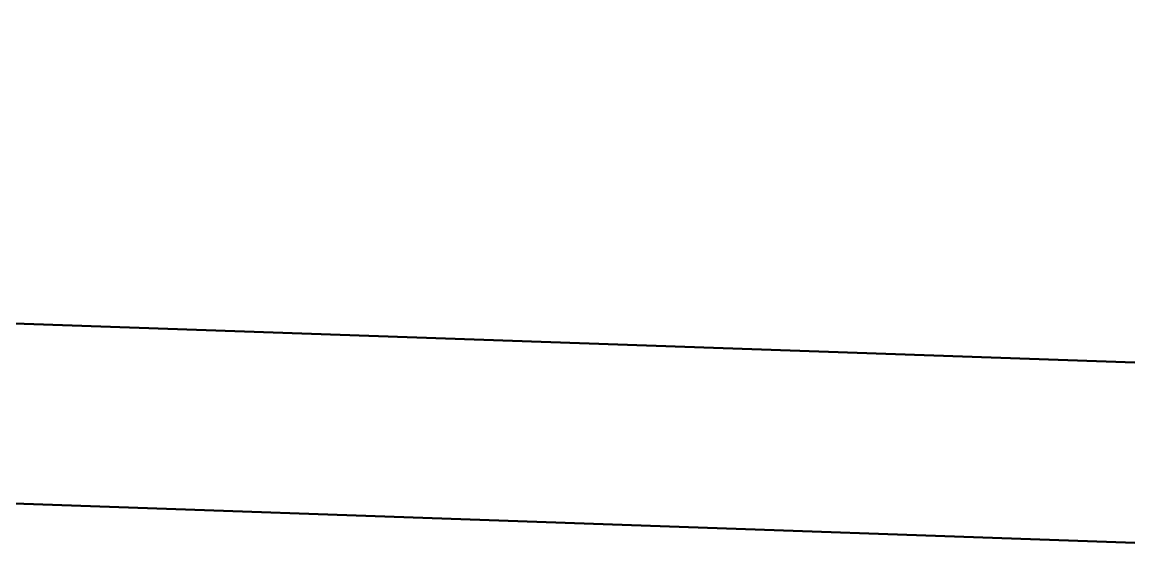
# Model space of a CAD drawing. Header units: metres. Extents: x 10 to 831, y 10 to 584.
# Drawn here: x 434.55 to 450, y 469.65 to 476.88 of the extents above; entities that cross this region are included whole.
import ezdxf

# ---------------------------------------------------------------- set-up
doc = ezdxf.new("R2010")
doc.units = ezdxf.units.M
doc.layers.add('CUT', color=7, linetype='Continuous', lineweight=50)
doc.layers.add('VIS', color=8, linetype='Continuous', lineweight=13)

msp = doc.modelspace()

# ---------------------------------------------------------------- linework, layer by layer
at = {"layer": 'CUT'}
for p, q in [((315, 476.877), (450, 472.152)), ((450, 469.652), (315, 474.377))]:
    msp.add_line(p, q, dxfattribs=at)
at = {"layer": 'VIS'}
for p, q in [((315, 476.877), (450, 472.152)), ((450, 472.152), (372.901, 474.85)), ((450, 469.652), (315, 474.377)), ((450, 472.152), (424.486, 473.044)), ((430.286, 472.841), (437.497, 472.589)), ((434.712, 472.687), (431.763, 472.79)), ((434.627, 472.69), (432.912, 472.75)), ((433.87, 472.716), (434.619, 472.69)), ((434.61, 472.69), (433.961, 472.713)), ((434.918, 472.68), (434.171, 472.706)), ((435.996, 472.642), (434.317, 472.701)), ((434.332, 472.7), (435.498, 472.659)), ((434.424, 472.697), (435.173, 472.671)), ((435.669, 472.654), (434.427, 472.697)), ((436.703, 472.617), (434.459, 472.696)), ((434.544, 472.692), (434.794, 472.684)), ((436.213, 472.635), (434.551, 472.692)), ((434.567, 472.692), (435.142, 472.672)), ((434.583, 472.692), (434.789, 472.684)), ((434.603, 472.69), (434.851, 472.682)), ((434.616, 472.69), (434.819, 472.683)), ((435.389, 472.663), (434.642, 472.689)), ((434.662, 472.689), (434.904, 472.68)), ((434.937, 472.679), (434.687, 472.688)), ((434.707, 472.687), (434.957, 472.678)), ((435.94, 472.644), (434.729, 472.687)), ((435.011, 472.676), (434.79, 472.684)), ((434.8, 472.683), (435.001, 472.676)), ((434.841, 472.683), (435.09, 472.673)), ((434.845, 472.682), (435.095, 472.673)), ((435.151, 472.672), (434.946, 472.678)), ((434.959, 472.678), (435.524, 472.659)), ((434.964, 472.678), (435.5, 472.659)), ((434.972, 472.678), (435.153, 472.672)), ((435.198, 472.67), (434.985, 472.678)), ((435.001, 472.676), (436.705, 472.617)), ((435.006, 472.676), (435.254, 472.668)), ((435.289, 472.667), (435.039, 472.675)), ((435.051, 472.675), (435.298, 472.667)), ((435.309, 472.666), (435.094, 472.673)), ((435.095, 472.673), (436.34, 472.63)), ((435.331, 472.665), (435.112, 472.673)), ((435.374, 472.663), (435.124, 472.673)), ((435.382, 472.663), (435.132, 472.672)), ((435.134, 472.672), (435.767, 472.65)), ((435.44, 472.662), (435.19, 472.67)), ((435.215, 472.669), (435.443, 472.661)), ((435.966, 472.643), (435.217, 472.669)), ((435.219, 472.669), (435.439, 472.662)), ((435.229, 472.668), (435.48, 472.66)), ((435.236, 472.668), (435.486, 472.659)), ((435.487, 472.659), (435.246, 472.668)), ((435.909, 472.645), (435.26, 472.668)), ((435.265, 472.668), (435.515, 472.659)), ((435.273, 472.667), (435.523, 472.659)), ((438.046, 472.57), (435.294, 472.667)), ((435.326, 472.666), (435.576, 472.656)), ((435.39, 472.663), (435.626, 472.655)), ((435.407, 472.663), (436.024, 472.641)), ((437.192, 472.6), (435.447, 472.661)), ((435.545, 472.658), (437.295, 472.596)), ((435.805, 472.649), (435.555, 472.658)), ((436.316, 472.63), (435.566, 472.657)), ((435.764, 472.65), (435.57, 472.657)), ((435.595, 472.656), (435.811, 472.649)), ((435.847, 472.647), (435.623, 472.655)), ((436.388, 472.628), (435.638, 472.654)), ((435.894, 472.645), (435.673, 472.653)), ((436.001, 472.641), (435.751, 472.65)), ((435.763, 472.65), (436.008, 472.641)), ((435.971, 472.643), (435.766, 472.65)), ((435.778, 472.649), (436.026, 472.641)), ((435.783, 472.649), (436.03, 472.641)), ((436.043, 472.641), (435.796, 472.649)), ((435.811, 472.649), (436.561, 472.622)), ((435.815, 472.648), (436.565, 472.622)), ((436.045, 472.64), (435.833, 472.648)), ((435.878, 472.646), (436.092, 472.639)), ((436.208, 472.635), (435.989, 472.642)), ((436.284, 472.632), (436.034, 472.641)), ((436.035, 472.641), (436.214, 472.635)), ((436.29, 472.632), (436.04, 472.641)), ((436.062, 472.639), (436.244, 472.633)), ((436.063, 472.639), (438.141, 472.567)), ((436.089, 472.639), (436.277, 472.632)), ((436.374, 472.628), (436.124, 472.637)), ((436.124, 472.637), (436.362, 472.629)), ((436.385, 472.628), (436.136, 472.637)), ((436.439, 472.627), (436.19, 472.635)), ((436.446, 472.626), (436.196, 472.635)), ((437.968, 472.573), (436.219, 472.634)), ((436.49, 472.625), (436.242, 472.634)), ((436.339, 472.63), (436.589, 472.621)), ((436.539, 472.623), (436.345, 472.63)), ((436.391, 472.628), (436.64, 472.62)), ((436.399, 472.628), (436.61, 472.62)), ((436.404, 472.628), (436.605, 472.62)), ((436.439, 472.627), (436.647, 472.619)), ((438.276, 472.562), (436.457, 472.626)), ((436.485, 472.625), (437.061, 472.605)), ((436.493, 472.625), (437.237, 472.599)), ((436.777, 472.615), (436.556, 472.623)), ((436.596, 472.621), (437.343, 472.595)), ((436.596, 472.621), (436.837, 472.613)), ((436.867, 472.611), (436.63, 472.62)), ((437.382, 472.594), (436.631, 472.62)), ((436.643, 472.62), (436.848, 472.612)), ((437.406, 472.593), (436.66, 472.619)), ((436.709, 472.617), (436.959, 472.608)), ((436.725, 472.616), (436.976, 472.607)), ((436.73, 472.616), (436.981, 472.607)), ((436.743, 472.616), (437.493, 472.589)), ((436.766, 472.615), (437.016, 472.606)), ((436.772, 472.615), (437.02, 472.606)), ((436.81, 472.614), (437.047, 472.605)), ((436.827, 472.613), (437.076, 472.604)), ((438.549, 472.553), (436.833, 472.613)), ((437.085, 472.604), (436.866, 472.611)), ((436.869, 472.611), (438.066, 472.57)), ((436.893, 472.611), (437.11, 472.603)), ((436.901, 472.61), (437.148, 472.601)), ((437.644, 472.584), (436.97, 472.608)), ((436.977, 472.607), (437.197, 472.6)), ((437.207, 472.6), (436.991, 472.607)), ((437.2, 472.6), (436.995, 472.607)), ((437.022, 472.606), (437.761, 472.58)), ((437.291, 472.596), (437.041, 472.606)), ((450, 472.152), (437.067, 472.605)), ((437.325, 472.596), (437.081, 472.604)), ((437.106, 472.603), (437.285, 472.597)), ((437.314, 472.596), (437.12, 472.602)), ((437.875, 472.576), (437.125, 472.602)), ((437.38, 472.594), (437.129, 472.602)), ((437.38, 472.594), (437.132, 472.602)), ((437.383, 472.594), (437.135, 472.602)), ((437.152, 472.601), (437.334, 472.595)), ((439.41, 472.523), (437.161, 472.601)), ((437.436, 472.591), (437.186, 472.6)), ((437.218, 472.599), (437.407, 472.593)), ((437.48, 472.59), (437.232, 472.599)), ((437.517, 472.588), (437.272, 472.597)), ((437.521, 472.588), (437.274, 472.597)), ((437.339, 472.595), (437.589, 472.586)), ((437.389, 472.593), (437.639, 472.585)), ((437.66, 472.584), (437.439, 472.591)), ((437.466, 472.591), (437.672, 472.583)), ((437.47, 472.591), (437.674, 472.583)), ((437.741, 472.581), (437.529, 472.588)), ((438.827, 472.543), (437.575, 472.587)), ((437.596, 472.586), (438.762, 472.545)), ((437.607, 472.586), (437.808, 472.579)), ((438.389, 472.558), (437.638, 472.585)), ((437.664, 472.584), (437.875, 472.576)), ((437.889, 472.576), (437.674, 472.583)), ((437.956, 472.574), (437.706, 472.582)), ((438.464, 472.555), (437.715, 472.582)), ((437.726, 472.582), (437.976, 472.572)), ((437.753, 472.58), (439.005, 472.536)), ((437.759, 472.58), (438.408, 472.558)), ((437.821, 472.578), (438.356, 472.56)), ((437.844, 472.577), (439.888, 472.505)), ((437.867, 472.577), (438.616, 472.55)), ((437.878, 472.576), (438.126, 472.567)), ((438.089, 472.568), (437.895, 472.576)), ((439.144, 472.532), (437.903, 472.575)), ((438.199, 472.565), (437.949, 472.574)), ((437.956, 472.574), (438.206, 472.565)), ((437.972, 472.572), (438.536, 472.553)), ((438.046, 472.57), (438.296, 472.562)), ((438.818, 472.543), (438.068, 472.57)), ((438.376, 472.558), (438.127, 472.567)), ((438.22, 472.564), (438.465, 472.555)), ((438.47, 472.555), (438.223, 472.564)), ((438.43, 472.557), (438.225, 472.564)), ((438.231, 472.563), (438.468, 472.555)), ((438.243, 472.563), (438.491, 472.554)), ((438.263, 472.562), (438.512, 472.554)), ((449.397, 472.173), (438.263, 472.562)), ((438.506, 472.554), (438.29, 472.562)), ((438.543, 472.553), (438.323, 472.56)), ((438.326, 472.56), (438.576, 472.552)), ((439.536, 472.518), (438.349, 472.56)), ((438.588, 472.551), (438.376, 472.558)), ((438.389, 472.558), (438.639, 472.549)), ((438.403, 472.558), (438.978, 472.538)), ((438.476, 472.555), (438.724, 472.546)), ((438.508, 472.554), (438.719, 472.546)), ((438.516, 472.553), (438.723, 472.546)), ((438.529, 472.553), (439.254, 472.528)), ((438.811, 472.543), (438.562, 472.552)), ((438.588, 472.551), (439.335, 472.525)), ((438.861, 472.541), (438.62, 472.55)), ((438.875, 472.541), (438.625, 472.55)), ((438.879, 472.541), (438.63, 472.549)), ((438.882, 472.541), (438.632, 472.549)), ((439.835, 472.507), (438.635, 472.549)), ((438.863, 472.541), (438.67, 472.548)), ((438.934, 472.539), (438.69, 472.548)), ((438.703, 472.547), (438.908, 472.54)), ((438.711, 472.547), (438.962, 472.538)), ((438.727, 472.546), (438.977, 472.538)), ((438.734, 472.546), (438.953, 472.538)), ((438.981, 472.538), (438.737, 472.546)), ((438.999, 472.537), (438.752, 472.546)), ((438.759, 472.545), (438.957, 472.538)), ((438.766, 472.545), (439.017, 472.536)), ((438.991, 472.537), (438.766, 472.545)), ((438.774, 472.544), (439.024, 472.536)), ((439.046, 472.535), (438.795, 472.544)), ((438.81, 472.543), (439.01, 472.536)), ((438.815, 472.543), (439.565, 472.517)), ((438.839, 472.543), (439.089, 472.534)), ((438.892, 472.54), (439.427, 472.522)), ((439.695, 472.513), (438.947, 472.538)), ((439.179, 472.531), (438.964, 472.538)), ((438.976, 472.538), (439.159, 472.531)), ((439.66, 472.514), (439.045, 472.535)), ((439.046, 472.535), (439.296, 472.526)), ((439.057, 472.535), (439.273, 472.527)), ((439.102, 472.533), (439.29, 472.526)), ((439.398, 472.523), (439.149, 472.532)), ((439.455, 472.521), (439.206, 472.529)), ((439.427, 472.522), (439.206, 472.529)), ((439.46, 472.52), (439.213, 472.529)), ((439.237, 472.529), (439.485, 472.52)), ((439.242, 472.529), (439.489, 472.519)), ((439.498, 472.519), (439.248, 472.528)), ((439.258, 472.527), (439.507, 472.519)), ((439.325, 472.526), (439.576, 472.517)), ((439.368, 472.524), (439.615, 472.515)), ((439.384, 472.524), (439.616, 472.515)), ((439.388, 472.523), (439.637, 472.514)), ((439.638, 472.514), (439.445, 472.521)), ((439.455, 472.521), (439.705, 472.512)), ((439.485, 472.52), (440.224, 472.494)), ((439.759, 472.51), (439.516, 472.519)), ((439.794, 472.509), (439.543, 472.518)), ((441.267, 472.457), (439.572, 472.517)), ((439.578, 472.517), (441.322, 472.456)), ((439.804, 472.509), (439.588, 472.516)), ((439.869, 472.506), (439.62, 472.515)), ((439.876, 472.506), (439.625, 472.515)), ((439.893, 472.505), (439.643, 472.514)), ((439.652, 472.514), (439.889, 472.505)), ((439.693, 472.513), (439.938, 472.504)), ((439.709, 472.512), (439.893, 472.505)), ((439.728, 472.512), (439.979, 472.502)), ((439.755, 472.51), (440.005, 472.501)), ((439.774, 472.51), (439.985, 472.502)), ((443.547, 472.377), (439.796, 472.509)), ((439.811, 472.509), (441.561, 472.447)), ((439.829, 472.508), (440.078, 472.499)), ((441.182, 472.461), (439.935, 472.504)), ((440.155, 472.496), (439.936, 472.504)), ((439.938, 472.504), (440.144, 472.496)), ((440.185, 472.495), (439.948, 472.504)), ((439.963, 472.503), (440.141, 472.497)), ((439.964, 472.503), (440.211, 472.495)), ((440.046, 472.5), (443.797, 472.369)), ((440.284, 472.492), (440.072, 472.499)), ((440.084, 472.499), (440.333, 472.49)), ((440.309, 472.491), (440.089, 472.499)), ((440.852, 472.472), (440.108, 472.498)), ((440.787, 472.474), (440.113, 472.498)), ((440.383, 472.488), (440.132, 472.497)), ((440.389, 472.488), (440.139, 472.497)), ((440.445, 472.486), (440.201, 472.495)), ((440.45, 472.486), (440.203, 472.495)), ((441.467, 472.451), (440.217, 472.494)), ((440.413, 472.487), (440.219, 472.494)), ((440.477, 472.485), (440.23, 472.493)), ((440.231, 472.493), (440.48, 472.485)), ((440.231, 472.493), (440.419, 472.487)), ((440.245, 472.493), (440.996, 472.467)), ((440.469, 472.486), (440.254, 472.493)), ((440.267, 472.492), (441.018, 472.466)), ((440.479, 472.485), (440.275, 472.492)), ((440.321, 472.49), (440.896, 472.471)), ((440.324, 472.49), (440.529, 472.484)), ((440.355, 472.49), (440.571, 472.482)), ((440.358, 472.489), (442.551, 472.413)), ((440.386, 472.488), (440.636, 472.479)), ((440.416, 472.487), (440.665, 472.479)), ((440.463, 472.486), (441.188, 472.46)), ((440.491, 472.485), (440.711, 472.477)), ((440.795, 472.474), (440.544, 472.483)), ((441.321, 472.456), (440.57, 472.482)), ((440.865, 472.471), (440.616, 472.48)), ((440.617, 472.48), (440.828, 472.473)), ((440.935, 472.469), (440.685, 472.478)), ((440.938, 472.469), (440.689, 472.478)), ((441.463, 472.451), (440.713, 472.477)), ((440.724, 472.476), (440.971, 472.467)), ((440.735, 472.476), (440.985, 472.467)), ((440.749, 472.476), (440.998, 472.467)), ((441.98, 472.433), (440.755, 472.476)), ((440.763, 472.475), (440.969, 472.468)), ((441.016, 472.466), (440.767, 472.475)), ((441.032, 472.466), (440.813, 472.474)), ((440.816, 472.473), (441.066, 472.465)), ((440.825, 472.473), (441.075, 472.464)), ((440.86, 472.471), (441.56, 472.447)), ((441.102, 472.463), (440.886, 472.471)), ((441.132, 472.462), (440.92, 472.47)), ((441.192, 472.46), (440.972, 472.467)), ((440.985, 472.467), (441.173, 472.461)), ((441.188, 472.46), (440.994, 472.467)), ((441.006, 472.466), (441.214, 472.459)), ((441.035, 472.466), (441.213, 472.459)), ((441.073, 472.464), (441.31, 472.456)), ((441.079, 472.464), (441.826, 472.438)), ((441.376, 472.453), (441.126, 472.462)), ((441.144, 472.462), (442.76, 472.405)), ((441.147, 472.462), (441.375, 472.453)), ((441.226, 472.459), (441.474, 472.45)), ((441.275, 472.457), (441.525, 472.448)), ((444.238, 472.353), (441.29, 472.457)), ((442.723, 472.406), (441.308, 472.456)), ((441.337, 472.455), (441.587, 472.446)), ((441.348, 472.454), (441.586, 472.446)), ((441.364, 472.454), (442.613, 472.411)), ((441.371, 472.454), (441.62, 472.445)), ((442.124, 472.428), (441.379, 472.453)), ((441.451, 472.451), (441.699, 472.442)), ((441.709, 472.442), (441.504, 472.449)), ((441.796, 472.439), (441.545, 472.447)), ((441.76, 472.44), (441.545, 472.447)), ((441.861, 472.437), (441.612, 472.445)), ((441.629, 472.445), (443.152, 472.391)), ((441.883, 472.436), (441.632, 472.445)), ((441.886, 472.436), (441.637, 472.445)), ((441.653, 472.444), (441.87, 472.437)), ((441.91, 472.435), (441.666, 472.444)), ((443.334, 472.385), (441.673, 472.443)), ((441.938, 472.434), (441.688, 472.442)), ((441.943, 472.433), (441.694, 472.442)), ((441.741, 472.441), (441.992, 472.432)), ((441.744, 472.44), (441.992, 472.432)), ((441.749, 472.44), (442.284, 472.422)), ((442.01, 472.431), (441.761, 472.44)), ((441.979, 472.433), (441.768, 472.44)), ((441.963, 472.433), (441.769, 472.44)), ((441.815, 472.438), (442.064, 472.43)), ((442.076, 472.429), (441.855, 472.437)), ((441.855, 472.437), (442.43, 472.417)), ((441.882, 472.436), (442.093, 472.428)), ((442.134, 472.427), (441.909, 472.435)), ((441.948, 472.433), (442.194, 472.425)), ((442.237, 472.423), (441.995, 472.432)), ((441.998, 472.432), (442.204, 472.424)), ((442.021, 472.431), (442.731, 472.406)), ((442.077, 472.429), (442.326, 472.421)), ((442.114, 472.428), (442.303, 472.421)), ((442.377, 472.418), (442.126, 472.428)), ((442.137, 472.427), (443.334, 472.385)), ((442.389, 472.418), (442.139, 472.427)), ((442.833, 472.403), (442.185, 472.425)), ((442.23, 472.423), (442.481, 472.415)), ((442.236, 472.423), (442.486, 472.414)), ((442.248, 472.423), (442.468, 472.416)), ((442.269, 472.423), (443.018, 472.396)), ((442.325, 472.421), (442.575, 472.411)), ((442.346, 472.419), (442.594, 472.411)), ((442.397, 472.418), (443.121, 472.392)), ((444.634, 472.339), (442.474, 472.415)), ((442.519, 472.413), (443.167, 472.391)), ((442.738, 472.406), (442.544, 472.413)), ((442.811, 472.404), (442.561, 472.412)), ((442.827, 472.403), (442.616, 472.41)), ((442.894, 472.4), (442.643, 472.409)), ((442.937, 472.399), (442.688, 472.408)), ((442.701, 472.407), (442.948, 472.399)), ((442.716, 472.406), (442.966, 472.398)), ((442.938, 472.399), (442.734, 472.406)), ((442.815, 472.403), (443.065, 472.394)), ((442.82, 472.403), (443.021, 472.396)), ((442.82, 472.403), (442.998, 472.397)), ((442.823, 472.403), (443.44, 472.382)), ((442.837, 472.403), (443.087, 472.394)), ((442.841, 472.403), (444.885, 472.331)), ((443.082, 472.394), (442.859, 472.401)), ((442.884, 472.401), (443.134, 472.392)), ((442.938, 472.399), (443.186, 472.39)), ((443.225, 472.389), (443.006, 472.397)), ((443.329, 472.385), (443.081, 472.394)), ((443.354, 472.385), (443.105, 472.393)), ((443.383, 472.384), (443.133, 472.392)), ((443.148, 472.391), (443.358, 472.384)), ((443.179, 472.391), (443.383, 472.384)), ((443.434, 472.382), (443.185, 472.391)), ((443.961, 472.363), (443.212, 472.389)), ((443.232, 472.389), (443.482, 472.38)), ((443.244, 472.388), (443.432, 472.382)), ((443.93, 472.364), (443.256, 472.388)), ((443.314, 472.386), (443.561, 472.377)), ((443.513, 472.379), (443.319, 472.385)), ((443.325, 472.385), (443.575, 472.377)), ((443.369, 472.384), (443.619, 472.375)), ((443.442, 472.382), (444.152, 472.356)), ((443.675, 472.373), (443.463, 472.38)), ((444.132, 472.357), (443.483, 472.38)), ((443.497, 472.38), (443.705, 472.372)), ((443.758, 472.37), (443.553, 472.377)), ((443.566, 472.377), (444.225, 472.354)), ((443.57, 472.377), (443.819, 472.368)), ((443.823, 472.368), (443.572, 472.377)), ((443.623, 472.375), (443.869, 472.366)), ((443.876, 472.366), (443.626, 472.375)), ((444.374, 472.349), (443.628, 472.375)), ((444.964, 472.328), (443.715, 472.371)), ((443.743, 472.37), (443.993, 472.362)), ((443.748, 472.37), (444.999, 472.327)), ((444.005, 472.361), (443.771, 472.37)), ((443.773, 472.37), (444.349, 472.35)), ((443.816, 472.368), (444.033, 472.361)), ((443.837, 472.368), (444.087, 472.358)), ((443.883, 472.366), (444.132, 472.357)), ((444.102, 472.358), (443.883, 472.366)), ((443.891, 472.365), (444.069, 472.36)), ((443.918, 472.365), (444.657, 472.339)), ((445.67, 472.303), (443.924, 472.365)), ((443.992, 472.362), (444.203, 472.355)), ((443.997, 472.362), (444.185, 472.356)), ((444.023, 472.361), (444.223, 472.354)), ((444.027, 472.361), (444.242, 472.353)), ((444.298, 472.351), (444.048, 472.36)), ((444.058, 472.36), (444.264, 472.352)), ((444.312, 472.351), (444.062, 472.36)), ((444.063, 472.36), (445.807, 472.298)), ((444.284, 472.352), (444.063, 472.36)), ((444.069, 472.36), (444.318, 472.351)), ((444.831, 472.332), (444.081, 472.359)), ((444.288, 472.351), (444.094, 472.358)), ((444.349, 472.35), (444.101, 472.358)), ((444.125, 472.357), (444.824, 472.333)), ((444.889, 472.33), (444.139, 472.357)), ((444.183, 472.356), (444.43, 472.346)), ((444.434, 472.346), (444.185, 472.356)), ((445.411, 472.312), (444.185, 472.355)), ((444.451, 472.346), (444.213, 472.355)), ((444.229, 472.353), (444.477, 472.345)), ((444.232, 472.353), (444.483, 472.345)), ((444.269, 472.352), (444.519, 472.343)), ((444.881, 472.331), (444.288, 472.351)), ((444.547, 472.343), (444.298, 472.351)), ((444.522, 472.343), (444.311, 472.351)), ((444.315, 472.351), (445.064, 472.325)), ((444.426, 472.347), (444.674, 472.338)), ((444.547, 472.343), (444.798, 472.334)), ((444.605, 472.341), (445.141, 472.322)), ((444.877, 472.331), (444.627, 472.34)), ((444.884, 472.331), (444.634, 472.339)), ((444.906, 472.33), (444.659, 472.338)), ((446.41, 472.278), (444.66, 472.338)), ((444.719, 472.337), (444.969, 472.328)), ((444.776, 472.335), (445.026, 472.326)), ((445.43, 472.312), (444.781, 472.335)), ((444.988, 472.327), (444.783, 472.335)), ((444.813, 472.334), (445.055, 472.325)), ((444.824, 472.333), (445.074, 472.324)), ((444.84, 472.332), (445.09, 472.323)), ((446.096, 472.288), (444.855, 472.332)), ((444.862, 472.332), (445.099, 472.323)), ((445.062, 472.325), (444.869, 472.332)), ((444.882, 472.331), (445.132, 472.322)), ((444.883, 472.331), (445.5, 472.309)), ((446.596, 472.271), (444.9, 472.33)), ((445.167, 472.321), (444.946, 472.329)), ((445.3, 472.317), (445.049, 472.325)), ((445.277, 472.317), (445.053, 472.325)), ((445.327, 472.316), (445.083, 472.324)), ((445.843, 472.297), (445.096, 472.323)), ((445.305, 472.316), (445.109, 472.323)), ((445.114, 472.323), (445.33, 472.315)), ((445.127, 472.322), (445.315, 472.316)), ((445.371, 472.314), (445.158, 472.321)), ((445.223, 472.319), (445.472, 472.31)), ((445.226, 472.319), (445.427, 472.312)), ((445.233, 472.318), (445.484, 472.31)), ((445.257, 472.318), (445.467, 472.31)), ((448.049, 472.22), (445.298, 472.317)), ((445.31, 472.316), (446.56, 472.272)), ((445.315, 472.316), (445.565, 472.307)), ((445.323, 472.316), (445.982, 472.293)), ((445.336, 472.315), (445.585, 472.307)), ((445.361, 472.314), (446.11, 472.288)), ((445.367, 472.314), (445.617, 472.305)), ((446.657, 472.269), (445.471, 472.31)), ((445.795, 472.299), (445.545, 472.308)), ((445.548, 472.308), (448.299, 472.212)), ((445.814, 472.298), (445.564, 472.307)), ((445.564, 472.307), (445.812, 472.298)), ((445.573, 472.307), (445.78, 472.299)), ((446.325, 472.281), (445.574, 472.307)), ((446.365, 472.279), (445.619, 472.305)), ((445.627, 472.305), (445.861, 472.296)), ((445.882, 472.296), (445.631, 472.304)), ((445.677, 472.303), (445.855, 472.297)), ((445.691, 472.303), (446.267, 472.282)), ((445.952, 472.293), (445.702, 472.302)), ((446.46, 472.275), (445.71, 472.302)), ((445.761, 472.3), (447.378, 472.243)), ((445.77, 472.3), (446.521, 472.274)), ((445.781, 472.299), (446.028, 472.291)), ((445.824, 472.298), (446.074, 472.289)), ((446.05, 472.29), (445.829, 472.298)), ((445.88, 472.296), (446.131, 472.287)), ((445.88, 472.296), (446.445, 472.276)), ((445.907, 472.295), (446.657, 472.269)), ((445.943, 472.294), (446.126, 472.288)), ((445.952, 472.293), (446.202, 472.284)), ((446.218, 472.284), (446.006, 472.291)), ((446.217, 472.284), (446.012, 472.291)), ((446.225, 472.284), (446.031, 472.29)), ((446.034, 472.29), (446.237, 472.284)), ((446.3, 472.281), (446.051, 472.29)), ((446.302, 472.281), (446.054, 472.29)), ((446.08, 472.289), (446.325, 472.281)), ((446.729, 472.266), (446.08, 472.289)), ((446.1, 472.288), (446.311, 472.281)), ((446.118, 472.288), (446.325, 472.281)), ((446.121, 472.288), (446.345, 472.279)), ((446.384, 472.279), (446.133, 472.287)), ((446.889, 472.26), (446.14, 472.287)), ((447.978, 472.222), (446.159, 472.286)), ((446.437, 472.276), (446.187, 472.285)), ((446.203, 472.284), (447.909, 472.225)), ((446.235, 472.284), (446.485, 472.275)), ((446.24, 472.284), (446.489, 472.274)), ((446.283, 472.282), (446.52, 472.274)), ((446.575, 472.272), (446.334, 472.28)), ((446.335, 472.28), (446.585, 472.272)), ((446.381, 472.279), (446.628, 472.27)), ((447.073, 472.254), (446.399, 472.278)), ((446.409, 472.278), (446.657, 472.269)), ((446.413, 472.278), (446.629, 472.269)), ((446.429, 472.276), (447.03, 472.255)), ((446.792, 472.264), (446.547, 472.273)), ((446.572, 472.272), (446.809, 472.264)), ((446.839, 472.262), (446.59, 472.271)), ((446.887, 472.26), (446.639, 472.269)), ((446.934, 472.259), (446.683, 472.268)), ((446.933, 472.259), (446.713, 472.267)), ((446.715, 472.267), (446.963, 472.258)), ((446.721, 472.267), (446.971, 472.258)), ((446.747, 472.265), (446.988, 472.257)), ((446.747, 472.265), (446.926, 472.26)), ((448.473, 472.205), (446.793, 472.264)), ((447, 472.257), (446.805, 472.264)), ((446.814, 472.264), (447.062, 472.255)), ((447.038, 472.255), (446.832, 472.262)), ((447.066, 472.255), (446.854, 472.262)), ((446.923, 472.26), (448.089, 472.219)), ((446.926, 472.26), (448.602, 472.201)), ((447.172, 472.25), (446.952, 472.259)), ((447.01, 472.256), (447.198, 472.25)), ((447.079, 472.254), (447.307, 472.246)), ((447.08, 472.254), (447.3, 472.247)), ((447.377, 472.243), (447.127, 472.252)), ((447.381, 472.243), (447.131, 472.252)), ((447.41, 472.242), (447.16, 472.251)), ((447.436, 472.241), (447.186, 472.25)), ((447.441, 472.241), (447.192, 472.25)), ((447.451, 472.241), (447.202, 472.25)), ((447.226, 472.249), (447.801, 472.228)), ((447.25, 472.248), (448.501, 472.204)), ((447.26, 472.248), (448.51, 472.204)), ((447.277, 472.247), (447.527, 472.239)), ((447.314, 472.246), (447.564, 472.237)), ((447.324, 472.245), (447.573, 472.236)), ((447.354, 472.245), (447.56, 472.237)), ((447.365, 472.244), (447.615, 472.235)), ((447.366, 472.244), (447.577, 472.236)), ((448.027, 472.221), (447.378, 472.243)), ((447.451, 472.241), (447.701, 472.232)), ((447.461, 472.24), (447.998, 472.222)), ((447.769, 472.23), (447.531, 472.238)), ((447.553, 472.238), (447.799, 472.229)), ((447.556, 472.238), (448.304, 472.211)), ((447.774, 472.23), (447.581, 472.236)), ((447.835, 472.228), (447.586, 472.236)), ((447.817, 472.228), (447.596, 472.236)), ((447.877, 472.226), (447.629, 472.235)), ((447.884, 472.226), (447.634, 472.235)), ((447.642, 472.235), (447.889, 472.226)), ((447.665, 472.234), (447.868, 472.226)), ((447.914, 472.225), (447.702, 472.232)), ((447.704, 472.232), (447.941, 472.224)), ((447.709, 472.232), (447.957, 472.223)), ((447.71, 472.232), (447.927, 472.225)), ((448.462, 472.206), (447.713, 472.232)), ((447.736, 472.231), (447.986, 472.222)), ((447.736, 472.231), (447.968, 472.223)), ((447.74, 472.231), (447.991, 472.222)), ((447.771, 472.23), (448.021, 472.221)), ((447.815, 472.228), (448.065, 472.22)), ((447.826, 472.228), (448.076, 472.219)), ((448.049, 472.22), (447.83, 472.228)), ((447.835, 472.228), (448.084, 472.219)), ((447.897, 472.226), (448.144, 472.216)), ((448.163, 472.216), (447.914, 472.225)), ((448.257, 472.213), (448.013, 472.221)), ((448.033, 472.221), (448.233, 472.214)), ((448.267, 472.212), (448.062, 472.22)), ((448.064, 472.22), (448.686, 472.197)), ((448.853, 472.192), (448.107, 472.218)), ((449.332, 472.175), (448.107, 472.218)), ((448.378, 472.208), (448.128, 472.217)), ((448.139, 472.217), (448.327, 472.211)), ((448.89, 472.191), (448.14, 472.217)), ((448.178, 472.216), (448.797, 472.194)), ((448.436, 472.207), (448.186, 472.215)), ((448.441, 472.207), (448.192, 472.215)), ((448.42, 472.207), (448.196, 472.215)), ((448.958, 472.188), (448.209, 472.214)), ((448.21, 472.214), (448.842, 472.192)), ((448.293, 472.212), (449.883, 472.156)), ((448.351, 472.209), (449.09, 472.183)), ((448.549, 472.202), (448.356, 472.209)), ((448.472, 472.205), (448.709, 472.197)), ((448.699, 472.197), (448.478, 472.205)), ((448.533, 472.203), (449.069, 472.185)), ((448.548, 472.202), (450, 472.152)), ((448.761, 472.195), (448.549, 472.202)), ((448.576, 472.202), (448.792, 472.194)), ((448.826, 472.193), (448.577, 472.202)), ((448.83, 472.192), (448.581, 472.202)), ((448.867, 472.192), (448.619, 472.2)), ((449.326, 472.175), (448.676, 472.198)), ((448.68, 472.198), (449.406, 472.173)), ((448.689, 472.197), (448.887, 472.191)), ((448.737, 472.196), (448.988, 472.187)), ((448.778, 472.194), (448.959, 472.188)), ((449.05, 472.185), (448.799, 472.194)), ((448.823, 472.193), (449.073, 472.184)), ((449.572, 472.167), (448.827, 472.193)), ((448.838, 472.192), (449.057, 472.185)), ((449.096, 472.183), (448.857, 472.192)), ((448.888, 472.191), (449.092, 472.183)), ((448.892, 472.191), (449.457, 472.171)), ((449.66, 472.163), (448.911, 472.19)), ((449.19, 472.18), (448.946, 472.188)), ((449.05, 472.185), (449.299, 472.177)), ((449.118, 472.183), (449.308, 472.176)), ((449.125, 472.183), (449.371, 472.174)), ((449.125, 472.183), (449.362, 472.174)), ((449.324, 472.175), (449.13, 472.182)), ((449.144, 472.182), (449.718, 472.161)), ((449.435, 472.172), (449.186, 472.18)), ((449.2, 472.18), (449.449, 472.171)), ((449.466, 472.171), (449.218, 472.179)), ((449.236, 472.178), (449.436, 472.172)), ((449.242, 472.178), (449.492, 472.169)), ((449.261, 472.178), (450, 472.152)), ((450, 472.152), (449.268, 472.178)), ((449.272, 472.177), (450, 472.152)), ((449.496, 472.169), (449.291, 472.177)), ((449.31, 472.176), (450, 472.152)), ((449.334, 472.175), (449.584, 472.167)), ((449.358, 472.174), (450, 472.152)), ((449.582, 472.167), (449.362, 472.174)), ((449.383, 472.173), (449.563, 472.167)), ((449.384, 472.173), (449.632, 472.164)), ((449.609, 472.166), (449.397, 472.173)), ((449.415, 472.173), (449.62, 472.165)), ((449.474, 472.17), (449.685, 472.163)), ((449.721, 472.161), (449.477, 472.17)), ((450, 472.152), (449.543, 472.168)), ((449.805, 472.159), (449.554, 472.168)), ((450, 472.152), (449.585, 472.167)), ((449.604, 472.166), (449.782, 472.159)), ((449.857, 472.157), (449.609, 472.166)), ((449.878, 472.156), (449.628, 472.165)), ((449.721, 472.161), (450, 472.152)), ((449.727, 472.161), (449.974, 472.153)), ((449.738, 472.161), (449.988, 472.152)), ((450, 472.152), (449.8, 472.159)), ((449.814, 472.159), (450, 472.152)), ((449.823, 472.158), (450, 472.152)), ((449.838, 472.158), (450, 472.152)), ((449.867, 472.156), (450, 472.152)), ((449.874, 472.156), (450, 472.152)), ((450, 472.152), (449.905, 472.155)), ((437.545, 470.087), (433.793, 470.219)), ((433.829, 470.217), (435.244, 470.168)), ((434.044, 470.21), (437.795, 470.079)), ((435.487, 470.159), (434.27, 470.202)), ((434.511, 470.194), (434.743, 470.186)), ((434.569, 470.192), (434.79, 470.184)), ((434.845, 470.182), (434.595, 470.191)), ((434.602, 470.19), (434.796, 470.184)), ((434.61, 470.19), (434.827, 470.183)), ((434.964, 470.178), (434.786, 470.185)), ((434.89, 470.181), (435.133, 470.172)), ((434.893, 470.181), (435.142, 470.172)), ((435.134, 470.172), (434.923, 470.18)), ((434.937, 470.179), (435.187, 470.17)), ((434.951, 470.178), (435.173, 470.171)), ((434.979, 470.178), (435.19, 470.17)), ((435.336, 470.165), (435.147, 470.172)), ((435.172, 470.171), (435.917, 470.144)), ((435.198, 470.17), (436.444, 470.126)), ((435.501, 470.159), (435.254, 470.168)), ((435.289, 470.167), (435.539, 470.158)), ((435.555, 470.158), (435.311, 470.166)), ((435.6, 470.156), (435.35, 470.164)), ((435.377, 470.163), (435.57, 470.157)), ((435.382, 470.163), (435.631, 470.154)), ((435.58, 470.156), (435.382, 470.163)), ((435.386, 470.163), (435.635, 470.154)), ((435.398, 470.163), (436.072, 470.139)), ((435.452, 470.161), (435.673, 470.153)), ((435.466, 470.16), (435.716, 470.151)), ((435.517, 470.159), (436.716, 470.116)), ((435.818, 470.148), (435.612, 470.155)), ((435.631, 470.154), (435.88, 470.146)), ((435.738, 470.151), (436.45, 470.126)), ((435.796, 470.149), (435.988, 470.142)), ((435.816, 470.148), (436.566, 470.122)), ((435.822, 470.148), (436.033, 470.14)), ((436.589, 470.121), (435.842, 470.147)), ((435.888, 470.146), (436.138, 470.137)), ((435.903, 470.145), (436.135, 470.137)), ((435.936, 470.144), (436.186, 470.135)), ((436.254, 470.133), (436.005, 470.141)), ((436.315, 470.13), (436.066, 470.139)), ((436.151, 470.137), (436.345, 470.13)), ((436.461, 470.125), (436.245, 470.133)), ((436.466, 470.125), (436.277, 470.132)), ((436.29, 470.132), (436.541, 470.123)), ((436.374, 470.129), (436.625, 470.12)), ((436.385, 470.129), (436.634, 470.12)), ((436.743, 470.116), (436.493, 470.125)), ((436.989, 470.107), (436.741, 470.116)), ((437.094, 470.103), (436.845, 470.112)), ((436.881, 470.111), (437.132, 470.102)), ((436.926, 470.11), (437.12, 470.102)), ((436.969, 470.108), (437.219, 470.099)), ((437.17, 470.101), (436.971, 470.108)), ((437.248, 470.098), (437, 470.107)), ((437.266, 470.098), (437.016, 470.106)), ((437.218, 470.099), (437.03, 470.106)), ((437.243, 470.098), (437.032, 470.106)), ((437.078, 470.104), (437.813, 470.079)), ((437.329, 470.095), (437.079, 470.104)), ((437.333, 470.095), (437.142, 470.102)), ((437.194, 470.1), (437.419, 470.092)), ((437.207, 470.099), (437.424, 470.092)), ((437.911, 470.075), (437.218, 470.099)), ((437.325, 470.096), (437.568, 470.087)), ((437.51, 470.089), (437.326, 470.096)), ((437.596, 470.086), (437.363, 470.094)), ((437.386, 470.093), (437.636, 470.085)), ((437.392, 470.093), (437.643, 470.085)), ((437.469, 470.091), (438.69, 470.048)), ((437.759, 470.08), (437.542, 470.088)), ((437.821, 470.078), (437.642, 470.085)), ((437.66, 470.084), (437.881, 470.076)), ((437.878, 470.076), (437.672, 470.083)), ((437.701, 470.082), (437.895, 470.076)), ((437.956, 470.073), (437.706, 470.082)), ((437.759, 470.08), (437.991, 470.072)), ((437.815, 470.078), (438.052, 470.07)), ((437.847, 470.077), (438.043, 470.07)), ((437.888, 470.076), (438.138, 470.067)), ((437.93, 470.074), (438.141, 470.067)), ((437.956, 470.073), (438.206, 470.065)), ((437.965, 470.073), (438.215, 470.064)), ((438.243, 470.063), (437.994, 470.072)), ((438.033, 470.071), (438.281, 470.062)), ((438.243, 470.063), (438.06, 470.07)), ((438.326, 470.06), (438.076, 470.069)), ((438.348, 470.059), (438.16, 470.066)), ((438.476, 470.055), (438.229, 470.063)), ((438.276, 470.062), (439.691, 470.012)), ((438.545, 470.053), (438.296, 470.062)), ((438.318, 470.06), (438.568, 470.052)), ((438.542, 470.053), (439.215, 470.029)), ((438.543, 470.053), (438.764, 470.045)), ((438.545, 470.053), (438.795, 470.044)), ((438.632, 470.05), (438.828, 470.043)), ((438.648, 470.049), (439.89, 470.005)), ((438.772, 470.045), (438.983, 470.038)), ((438.976, 470.038), (438.793, 470.044)), ((438.875, 470.041), (439.126, 470.033)), ((438.938, 470.039), (439.155, 470.032)), ((439.027, 470.036), (439.276, 470.027)), ((439.242, 470.029), (439.051, 470.035)), ((439.351, 470.024), (439.141, 470.032)), ((439.151, 470.032), (439.383, 470.024)), ((442.047, 469.93), (439.296, 470.026)), ((439.355, 470.024), (440.555, 469.983)), ((439.417, 470.022), (439.614, 470.015)), ((439.458, 470.02), (439.708, 470.012)), ((439.728, 470.011), (439.478, 470.02)), ((439.748, 470.01), (439.507, 470.019)), ((439.536, 470.018), (440.248, 469.993)), ((439.546, 470.018), (442.297, 469.922)), ((439.615, 470.015), (439.826, 470.008)), ((439.623, 470.015), (439.872, 470.006)), ((439.686, 470.012), (440.933, 469.969)), ((439.794, 470.009), (440.044, 470)), ((439.827, 470.008), (440.078, 469.999)), ((439.869, 470.006), (440.118, 469.998)), ((439.876, 470.006), (440.125, 469.998)), ((439.888, 470.005), (440.638, 469.98)), ((440.211, 469.995), (439.986, 470.002)), ((440.245, 469.993), (439.995, 470.002)), ((440.022, 470.001), (440.27, 469.992)), ((440.231, 469.993), (440.043, 470)), ((440.845, 469.972), (440.115, 469.998)), ((440.394, 469.988), (440.161, 469.996)), ((440.237, 469.993), (440.454, 469.986)), ((440.309, 469.991), (440.53, 469.983)), ((440.338, 469.99), (440.562, 469.982)), ((440.393, 469.988), (440.643, 469.979)), ((440.617, 469.98), (440.406, 469.988)), ((440.467, 469.986), (440.716, 469.976)), ((440.477, 469.985), (440.722, 469.976)), ((440.677, 469.978), (440.499, 469.984)), ((440.51, 469.984), (441.244, 469.958)), ((440.768, 469.975), (440.517, 469.984)), ((440.578, 469.981), (440.823, 469.973)), ((440.67, 469.978), (440.915, 469.97)), ((440.718, 469.976), (440.94, 469.969)), ((440.82, 469.973), (441.571, 469.947)), ((441.074, 469.964), (440.825, 469.973)), ((441.073, 469.964), (440.836, 469.972)), ((440.865, 469.971), (441.114, 469.963)), ((440.886, 469.971), (441.136, 469.962)), ((441.151, 469.962), (440.96, 469.968)), ((440.963, 469.968), (441.213, 469.959)), ((441.22, 469.959), (441.004, 469.966)), ((441.007, 469.966), (441.238, 469.958)), ((441.311, 469.956), (441.061, 469.964)), ((441.133, 469.962), (441.37, 469.954)), ((441.361, 469.954), (441.173, 469.961)), ((441.192, 469.96), (441.413, 469.952)), ((441.219, 469.959), (441.463, 469.95)), ((441.577, 469.947), (441.328, 469.956)), ((441.535, 469.948), (441.751, 469.941)), ((441.749, 469.941), (441.57, 469.947)), ((441.618, 469.945), (441.868, 469.937)), ((441.685, 469.943), (441.909, 469.935)), ((441.723, 469.942), (441.934, 469.934)), ((442.016, 469.931), (441.791, 469.939)), ((442.529, 469.913), (441.836, 469.938)), ((441.883, 469.936), (442.133, 469.927)), ((441.955, 469.933), (442.2, 469.924)), ((442.076, 469.929), (442.297, 469.922)), ((442.124, 469.928), (442.868, 469.902)), ((442.333, 469.92), (442.135, 469.927)), ((442.145, 469.927), (442.391, 469.918)), ((442.494, 469.914), (442.257, 469.923)), ((442.519, 469.913), (442.302, 469.921)), ((442.334, 469.92), (442.527, 469.913)), ((442.377, 469.918), (442.627, 469.91)), ((442.389, 469.918), (442.639, 469.91)), ((442.398, 469.918), (443.095, 469.894)), ((442.726, 469.906), (442.515, 469.913)), ((442.566, 469.912), (442.776, 469.904)), ((442.82, 469.903), (442.641, 469.91)), ((442.918, 469.899), (442.692, 469.908)), ((442.723, 469.906), (444.138, 469.857)), ((442.738, 469.906), (442.932, 469.899)), ((443.047, 469.895), (442.797, 469.904)), ((442.833, 469.903), (443.05, 469.895)), ((442.859, 469.902), (444.046, 469.86)), ((443.096, 469.894), (442.865, 469.902)), ((443.06, 469.894), (442.87, 469.902)), ((442.887, 469.901), (443.137, 469.892)), ((442.894, 469.901), (443.143, 469.892)), ((442.902, 469.9), (444.683, 469.838)), ((442.959, 469.898), (443.18, 469.89)), ((442.994, 469.897), (443.244, 469.888)), ((443.027, 469.896), (443.273, 469.887)), ((443.234, 469.889), (443.029, 469.896)), ((443.047, 469.895), (443.297, 469.887)), ((443.115, 469.893), (444.363, 469.849)), ((443.428, 469.882), (443.25, 469.888)), ((443.354, 469.885), (443.603, 469.875)), ((443.383, 469.884), (443.633, 469.875)), ((443.409, 469.882), (443.619, 469.875)), ((443.659, 469.874), (443.425, 469.882)), ((443.462, 469.88), (443.711, 469.872)), ((443.481, 469.88), (443.706, 469.872)), ((443.513, 469.879), (443.706, 469.872)), ((443.82, 469.868), (443.595, 469.876)), ((443.816, 469.868), (443.6, 469.876)), ((443.654, 469.874), (443.897, 469.865)), ((443.674, 469.873), (444.874, 469.831)), ((443.915, 469.865), (443.678, 469.873)), ((443.922, 469.865), (443.724, 469.871)), ((444.048, 469.86), (443.797, 469.869)), ((443.823, 469.868), (444.072, 469.859)), ((443.842, 469.868), (444.063, 469.86)), ((443.965, 469.863), (444.214, 469.854)), ((444.269, 469.853), (444.019, 469.861)), ((444.048, 469.86), (444.298, 469.851)), ((444.132, 469.857), (444.349, 469.849)), ((444.174, 469.856), (444.922, 469.829)), ((444.373, 469.848), (444.185, 469.856)), ((444.255, 469.853), (444.486, 469.845)), ((444.267, 469.853), (444.489, 469.845)), ((444.288, 469.851), (444.481, 469.845)), ((444.298, 469.851), (444.549, 469.842)), ((444.389, 469.848), (444.639, 469.84)), ((444.588, 469.841), (444.397, 469.848)), ((444.605, 469.841), (444.426, 469.847)), ((444.431, 469.846), (445.166, 469.821)), ((444.434, 469.846), (444.684, 469.838)), ((444.451, 469.846), (444.687, 469.837)), ((444.723, 469.837), (444.497, 469.845)), ((444.814, 469.833), (444.565, 469.842)), ((444.641, 469.84), (444.834, 469.832)), ((444.922, 469.829), (444.674, 469.838)), ((444.725, 469.837), (444.946, 469.828)), ((445.048, 469.825), (444.798, 469.834)), ((444.828, 469.833), (445.053, 469.825)), ((444.884, 469.831), (445.133, 469.822)), ((444.887, 469.831), (445.137, 469.822)), ((445.209, 469.82), (445.026, 469.826)), ((445.048, 469.825), (445.298, 469.817)), ((445.062, 469.825), (445.256, 469.818)), ((445.111, 469.823), (445.86, 469.796)), ((445.531, 469.808), (445.289, 469.817)), ((445.3, 469.817), (445.55, 469.808)), ((445.511, 469.809), (445.312, 469.816)), ((445.625, 469.805), (445.399, 469.813)), ((445.677, 469.803), (445.498, 469.809)), ((445.646, 469.804), (445.878, 469.796)), ((448.549, 469.702), (445.798, 469.799)), ((446.062, 469.789), (445.812, 469.798)), ((445.837, 469.798), (446.031, 469.791)), ((445.96, 469.793), (446.211, 469.784)), ((446.203, 469.784), (445.96, 469.793)), ((446.048, 469.79), (447.799, 469.729)), ((446.256, 469.783), (446.068, 469.789)), ((446.088, 469.788), (446.331, 469.78)), ((446.096, 469.788), (446.841, 469.762)), ((446.409, 469.778), (446.161, 469.786)), ((446.272, 469.782), (450, 469.652)), ((446.3, 469.781), (446.551, 469.773)), ((446.498, 469.774), (446.306, 469.781)), ((446.359, 469.779), (446.57, 469.772)), ((446.384, 469.779), (446.634, 469.769)), ((446.389, 469.778), (446.639, 469.769)), ((446.685, 469.768), (446.455, 469.776)), ((446.492, 469.774), (446.741, 469.766)), ((446.612, 469.77), (446.805, 469.764)), ((446.624, 469.77), (446.849, 469.762)), ((446.657, 469.769), (447.37, 469.744)), ((446.729, 469.766), (446.945, 469.759)), ((446.976, 469.757), (446.735, 469.766)), ((446.839, 469.762), (447.088, 469.754)), ((446.875, 469.761), (447.072, 469.754)), ((447.278, 469.747), (447.061, 469.755)), ((447.107, 469.753), (449.852, 469.657)), ((447.202, 469.75), (447.413, 469.743)), ((447.429, 469.741), (447.204, 469.75)), ((447.461, 469.74), (447.283, 469.747)), ((447.387, 469.743), (447.581, 469.736)), ((447.463, 469.74), (447.713, 469.732)), ((447.502, 469.739), (447.734, 469.731)), ((447.574, 469.736), (448.585, 469.702)), ((447.724, 469.731), (448.458, 469.706)), ((447.862, 469.726), (448.597, 469.701)), ((447.884, 469.726), (448.134, 469.717)), ((448.139, 469.717), (447.951, 469.724)), ((447.971, 469.723), (448.196, 469.715)), ((448.21, 469.714), (447.999, 469.722)), ((448.027, 469.721), (448.243, 469.713)), ((448.161, 469.716), (448.356, 469.709)), ((448.407, 469.707), (448.216, 469.714)), ((448.533, 469.703), (448.355, 469.709)), ((448.576, 469.702), (448.36, 469.709)), ((448.378, 469.708), (448.628, 469.7)), ((448.388, 469.708), (448.638, 469.699)), ((448.39, 469.708), (448.64, 469.699)), ((448.416, 469.707), (448.661, 469.699)), ((448.459, 469.706), (448.709, 469.697)), ((448.473, 469.705), (449.192, 469.68)), ((448.522, 469.704), (448.765, 469.695)), ((448.549, 469.702), (448.799, 469.694)), ((448.662, 469.699), (449.41, 469.673)), ((448.699, 469.697), (448.92, 469.69)), ((448.803, 469.693), (449.054, 469.685)), ((448.894, 469.691), (449.144, 469.682)), ((448.895, 469.691), (449.126, 469.683)), ((449.234, 469.678), (449.008, 469.687)), ((449.269, 469.678), (449.08, 469.684)), ((449.275, 469.677), (449.523, 469.668)), ((449.544, 469.668), (449.294, 469.677)), ((449.549, 469.668), (449.299, 469.677)), ((449.384, 469.673), (449.634, 469.665)), ((449.549, 469.668), (449.8, 469.659)), ((449.572, 469.666), (449.82, 469.658)), ((449.582, 469.666), (449.803, 469.659)), ((449.767, 469.66), (449.991, 469.652)), ((449.805, 469.659), (450, 469.652))]:
    msp.add_line(p, q, dxfattribs=at)

doc.saveas('drawing.dxf')
